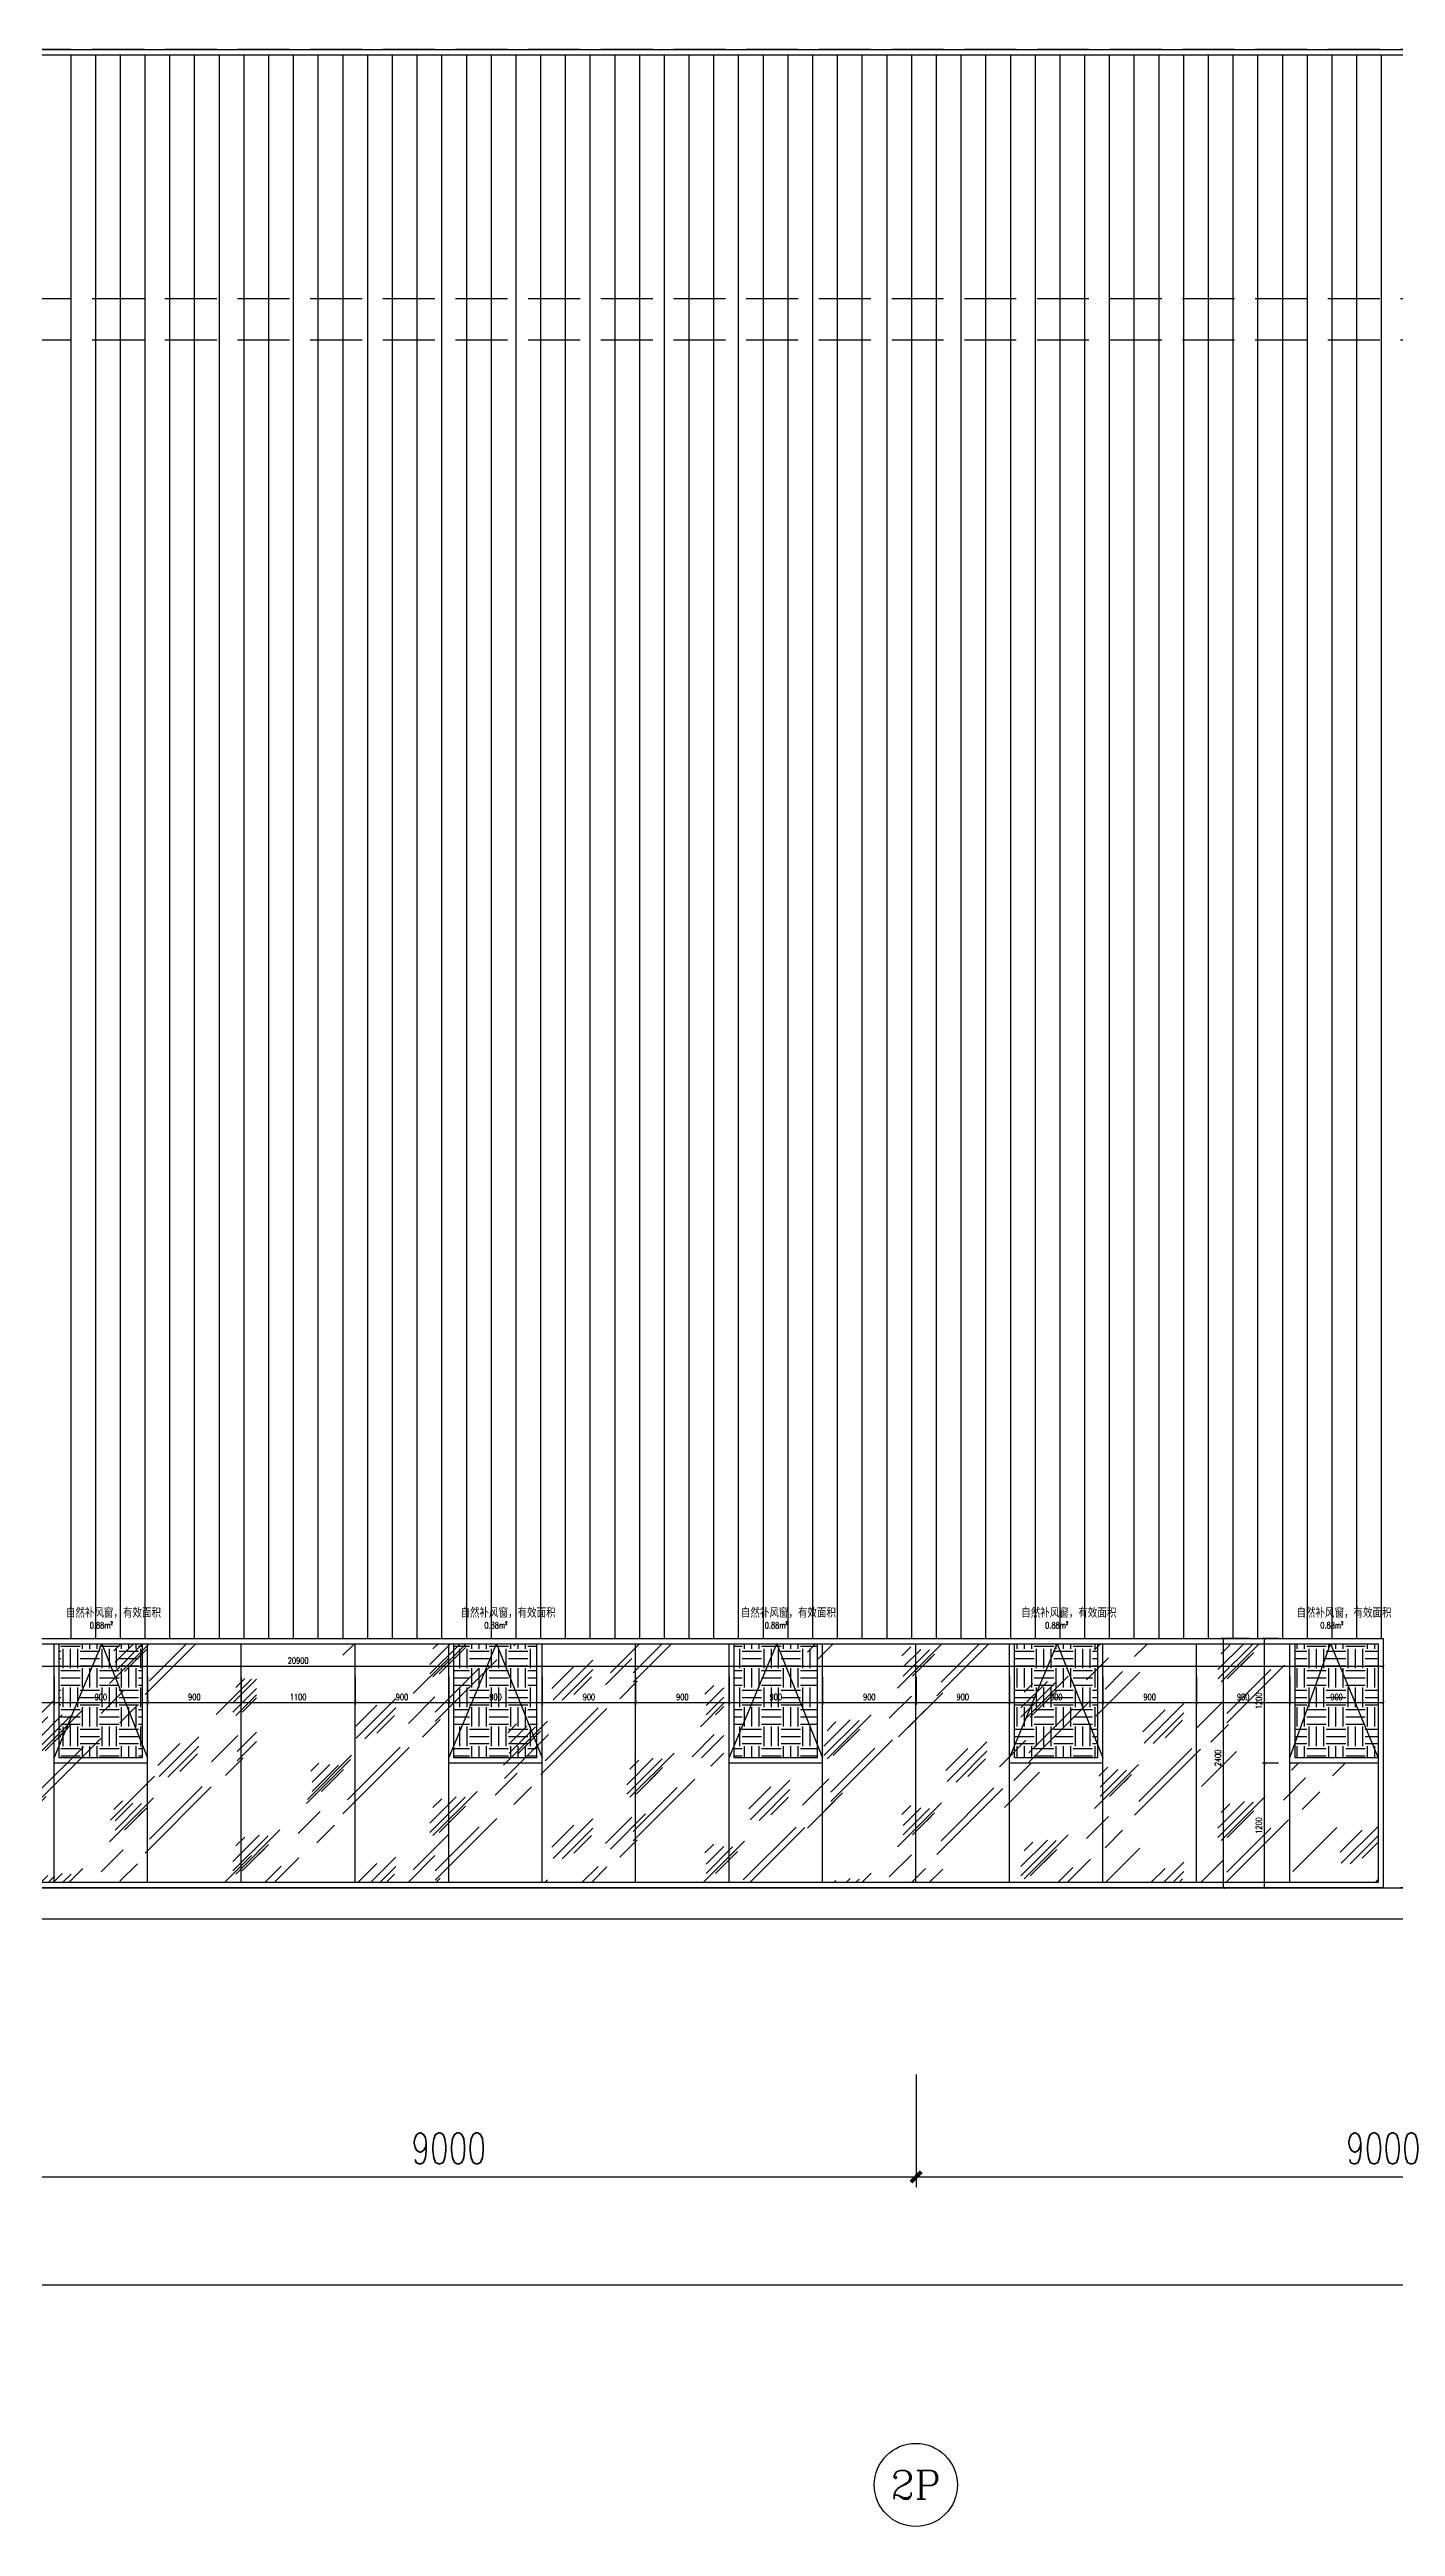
# Model space of a CAD drawing. Extents: x -2377130 to 293730, y -2 to 754590.
# Drawn here: x -793903 to -780942, y 511087 to 534937 of the extents above; entities that cross this region are included whole.
import ezdxf
from ezdxf.enums import TextEntityAlignment as Align

# ---------------------------------------------------------------- set-up
doc = ezdxf.new("R2010")
doc.units = 0
doc.header["$LTSCALE"] = 1000
doc.header["$MEASUREMENT"] = 0
doc.linetypes.add('__DASH', pattern=[0.35, 0.25, -0.1])
doc.linetypes.add('DOTE', pattern=[2.42, 2, -0.2, 0.02, -0.2])
doc.layers.get('Defpoints').update_dxf_attribs({"color": 210})
for name, color, linetype in [('A-AXIS-D', 1, 'Continuous'), ('A-AXIS-DOTE', 14, 'DOTE'), ('A-HATCH-2', 251, 'Continuous'), ('A-LIN-V', 9, 'Continuous'), ('A-WINDOW', 140, 'Continuous'), ('A-门窗表显示尺寸', 160, 'Continuous'), ('AS-WALL', 40, 'Continuous'), ('PUB_TEXT', 7, 'Continuous'), ('SPACE', 7, 'Continuous'), ('SPACE_HATCH', 8, 'Continuous'), ('参考线', 8, 'Continuous')]:
    doc.layers.add(name, color=color, linetype=linetype)
doc.layers.add('A-WALL-HATCH', color=8, linetype='Continuous', lineweight=13)
doc.styles.add('_TCH_AXIS', font='COMPLEX', dxfattribs={"bigfont": 'GBCBIG'})
doc.styles.add('_TCH_DIM_T3', font='SIMPLEX', dxfattribs={"width": 0.705882, "bigfont": 'GBCBIG'})
doc.styles.add('_TCH_SPACE', font='SIMPLEX', dxfattribs={"height": 5, "bigfont": 'GBCBIG'})
doc.styles.add('A-DIM_T3', font='SIMPLEX', dxfattribs={"width": 0.705882, "bigfont": 'GBCBIG'})
doc.dimstyles.new('_TCH_ARCH&&100', dxfattribs={"dimtxt": 297.5, "dimasz": 100, "dimexe": 100, "dimexo": 100, "dimgap": 126.25, "dimtad": 1, "dimdec": 0, "dimzin": 0, "dimdsep": 46, "dimtxsty": '_TCH_DIM_T3', "dimblk": 'ARCHTICK', "dimcen": 0.09, "dimclrt": 7, "dimazin": 2, "dimtfac": 1, "dimtdec": 0, "dimtix": 1, "dimtmove": 2, "dimatfit": 3, "dimfxl": 0, "dimtolj": 1, "dimtzin": 0, "dimarcsym": 0})
doc.dimstyles.new('A-DIM&&20', dxfattribs={"dimtxt": 59.5, "dimasz": 20, "dimexe": 20, "dimexo": 20, "dimgap": 25.25, "dimtad": 1, "dimdec": 0, "dimzin": 0, "dimdsep": 46, "dimtxsty": 'A-DIM_T3', "dimblk": 'ARCHTICK', "dimcen": 0.09, "dimclrt": 7, "dimazin": 2, "dimtfac": 1, "dimtdec": 0, "dimtix": 1, "dimtmove": 2, "dimatfit": 3, "dimfxl": 0, "dimtolj": 1, "dimtzin": 0, "dimarcsym": 0})
pattern_1 = [(0, (-963858.66, 0), (187.5, 187.5), [187.5, -187.5]), (0, (-963858.66, 70.31), (187.5, 187.5), [187.5, -187.5]), (0, (-963858.66, 140.62), (187.5, 187.5), [187.5, -187.5]), (90, (-963835.23, 164.06), (-187.5, 187.5), [187.5, -187.5]), (90, (-963764.91, 164.06), (-187.5, 187.5), [187.5, -187.5]), (90, (-963694.6, 164.06), (-187.5, 187.5), [187.5, -187.5])]

# ---------------------------------------------------------------- blocks, each defined once
blk = doc.blocks.new('_ArchTick')
at = {"color": 0, "linetype": 'ByBlock', "const_width": 0.4}
blk.add_lwpolyline([(-0.5, -0.5), (0.5, 0.5)], dxfattribs=at)
blk = doc.blocks.new('*D1117')
at = {"layer": 'A-AXIS-D', "color": 0, "lineweight": -2}
for p, q in [((-903359, 515440), (-903359, 513313)), ((-745359, 515440), (-745359, 513313)), ((-903359, 513413), (-745359, 513413))]:
    blk.add_line(p, q, dxfattribs=at)
at = {"layer": 'Defpoints', "color": 0}
for p in [(-903359, 515540), (-745359, 515540), (-745359, 513413)]:
    blk.add_point(p, dxfattribs=at)
at = {"layer": 'A-AXIS-D', "color": 0, "lineweight": -2, "xscale": 100, "yscale": 100, "zscale": 100, "rotation": 180}
blk.add_blockref('_ArchTick', (-903359, 513413), dxfattribs=at)
at = {"layer": 'A-AXIS-D', "color": 0, "lineweight": -2, "xscale": 100, "yscale": 100, "zscale": 100}
blk.add_blockref('_ArchTick', (-745359, 513413), dxfattribs=at)
at = {"layer": 'A-AXIS-D', "color": 7, "insert": (-824359, 513688), "char_height": 297.5, "attachment_point": 5, "style": '_TCH_DIM_T3'}
blk.add_mtext('\\A1;158000', dxfattribs=at)
blk = doc.blocks.new('*D1107')
at = {"layer": 'A-AXIS-D', "color": 0, "lineweight": -2}
for p, q in [((-785559, 515440), (-785559, 514353)), ((-776559, 515440), (-776559, 514353)), ((-785559, 514453), (-776559, 514453))]:
    blk.add_line(p, q, dxfattribs=at)
at = {"layer": 'Defpoints', "color": 0}
for p in [(-785559, 515540), (-776559, 515540), (-776559, 514453)]:
    blk.add_point(p, dxfattribs=at)
at = {"layer": 'A-AXIS-D', "color": 0, "lineweight": -2, "xscale": 100, "yscale": 100, "zscale": 100, "rotation": 180}
blk.add_blockref('_ArchTick', (-785559, 514453), dxfattribs=at)
at = {"layer": 'A-AXIS-D', "color": 0, "lineweight": -2, "xscale": 100, "yscale": 100, "zscale": 100}
blk.add_blockref('_ArchTick', (-776559, 514453), dxfattribs=at)
at = {"layer": 'A-AXIS-D', "color": 7, "insert": (-781059, 514728), "char_height": 297.5, "attachment_point": 5, "style": '_TCH_DIM_T3'}
blk.add_mtext('\\A1;9000', dxfattribs=at)
blk = doc.blocks.new('*D1106')
at = {"layer": 'A-AXIS-D', "color": 0, "lineweight": -2}
for p, q in [((-794559, 515440), (-794559, 514353)), ((-785559, 515440), (-785559, 514353)), ((-794559, 514453), (-785559, 514453))]:
    blk.add_line(p, q, dxfattribs=at)
at = {"layer": 'Defpoints', "color": 0}
for p in [(-794559, 515540), (-785559, 515540), (-785559, 514453)]:
    blk.add_point(p, dxfattribs=at)
at = {"layer": 'A-AXIS-D', "color": 0, "lineweight": -2, "xscale": 100, "yscale": 100, "zscale": 100, "rotation": 180}
blk.add_blockref('_ArchTick', (-794559, 514453), dxfattribs=at)
at = {"layer": 'A-AXIS-D', "color": 0, "lineweight": -2, "xscale": 100, "yscale": 100, "zscale": 100}
blk.add_blockref('_ArchTick', (-785559, 514453), dxfattribs=at)
at = {"layer": 'A-AXIS-D', "color": 7, "insert": (-790059, 514728), "char_height": 297.5, "attachment_point": 5, "style": '_TCH_DIM_T3'}
blk.add_mtext('\\A1;9000', dxfattribs=at)
blk = doc.blocks.new('*D972')
at = {"layer": 'A-门窗表显示尺寸', "color": 0, "lineweight": -2}
for p, q in [((-801959, 519617), (-801959, 519350)), ((-781059, 519617), (-781059, 519350)), ((-801959, 519370), (-781059, 519370))]:
    blk.add_line(p, q, dxfattribs=at)
at = {"layer": 'Defpoints', "color": 0}
for p in [(-801959, 519637), (-781059, 519637), (-781059, 519370)]:
    blk.add_point(p, dxfattribs=at)
at = {"layer": 'A-门窗表显示尺寸', "color": 0, "lineweight": -2, "xscale": 20, "yscale": 20, "zscale": 20, "rotation": 180}
blk.add_blockref('_ArchTick', (-801959, 519370), dxfattribs=at)
at = {"layer": 'A-门窗表显示尺寸', "color": 0, "lineweight": -2, "xscale": 20, "yscale": 20, "zscale": 20}
blk.add_blockref('_ArchTick', (-781059, 519370), dxfattribs=at)
at = {"layer": 'A-门窗表显示尺寸', "color": 7, "insert": (-791509, 519425), "char_height": 59.5, "attachment_point": 5, "style": 'A-DIM_T3'}
blk.add_mtext('\\A1;20900', dxfattribs=at)
blk = doc.blocks.new('*D963')
at = {"layer": 'A-门窗表显示尺寸', "color": 0, "lineweight": -2}
for p, q in [((-782069, 518437), (-782223, 518437)), ((-782203, 517237), (-782203, 518437)), ((-782069, 517237), (-782223, 517237))]:
    blk.add_line(p, q, dxfattribs=at)
at = {"layer": 'Defpoints', "color": 0}
for p in [(-782203, 518437), (-782049, 518437), (-782049, 517237)]:
    blk.add_point(p, dxfattribs=at)
at = {"layer": 'A-门窗表显示尺寸', "color": 0, "lineweight": -2, "xscale": 20, "yscale": 20, "zscale": 20}
for p, rotation in [((-782203, 518437), 90), ((-782203, 517237), 270)]:
    blk.add_blockref('_ArchTick', p, dxfattribs=dict(at, rotation=rotation))
at = {"layer": 'A-门窗表显示尺寸', "color": 7, "insert": (-782258, 517837), "char_height": 59.5, "attachment_point": 5, "rotation": 90, "style": 'A-DIM_T3'}
blk.add_mtext('\\A1;1200', dxfattribs=at)
blk = doc.blocks.new('*D964')
at = {"layer": 'A-门窗表显示尺寸', "color": 0, "lineweight": -2}
for p, q in [((-782069, 519637), (-782223, 519637)), ((-782203, 518437), (-782203, 519637)), ((-782069, 518437), (-782223, 518437))]:
    blk.add_line(p, q, dxfattribs=at)
at = {"layer": 'Defpoints', "color": 0}
for p in [(-782203, 519637), (-782049, 519637), (-782049, 518437)]:
    blk.add_point(p, dxfattribs=at)
at = {"layer": 'A-门窗表显示尺寸', "color": 0, "lineweight": -2, "xscale": 20, "yscale": 20, "zscale": 20}
for p, rotation in [((-782203, 519637), 90), ((-782203, 518437), 270)]:
    blk.add_blockref('_ArchTick', p, dxfattribs=dict(at, rotation=rotation))
at = {"layer": 'A-门窗表显示尺寸', "color": 7, "insert": (-782258, 519037), "char_height": 59.5, "attachment_point": 5, "rotation": 90, "style": 'A-DIM_T3'}
blk.add_mtext('\\A1;1200', dxfattribs=at)
blk = doc.blocks.new('*D965')
at = {"layer": 'A-门窗表显示尺寸', "color": 0, "lineweight": -2}
for p, q in [((-781959, 519267), (-781959, 519000)), ((-781059, 519267), (-781059, 519000)), ((-781959, 519020), (-781059, 519020))]:
    blk.add_line(p, q, dxfattribs=at)
at = {"layer": 'Defpoints', "color": 0}
for p in [(-781959, 519287), (-781059, 519287), (-781059, 519020)]:
    blk.add_point(p, dxfattribs=at)
at = {"layer": 'A-门窗表显示尺寸', "color": 0, "lineweight": -2, "xscale": 20, "yscale": 20, "zscale": 20, "rotation": 180}
blk.add_blockref('_ArchTick', (-781959, 519020), dxfattribs=at)
at = {"layer": 'A-门窗表显示尺寸', "color": 0, "lineweight": -2, "xscale": 20, "yscale": 20, "zscale": 20}
blk.add_blockref('_ArchTick', (-781059, 519020), dxfattribs=at)
at = {"layer": 'A-门窗表显示尺寸', "color": 7, "insert": (-781509, 519075), "char_height": 59.5, "attachment_point": 5, "style": 'A-DIM_T3'}
blk.add_mtext('\\A1;900', dxfattribs=at)
blk = doc.blocks.new('*D966')
at = {"layer": 'A-门窗表显示尺寸', "color": 0, "lineweight": -2}
for p, q in [((-782859, 519267), (-782859, 519000)), ((-781959, 519267), (-781959, 519000)), ((-782859, 519020), (-781959, 519020))]:
    blk.add_line(p, q, dxfattribs=at)
at = {"layer": 'Defpoints', "color": 0}
for p in [(-782859, 519287), (-781959, 519287), (-781959, 519020)]:
    blk.add_point(p, dxfattribs=at)
at = {"layer": 'A-门窗表显示尺寸', "color": 0, "lineweight": -2, "xscale": 20, "yscale": 20, "zscale": 20, "rotation": 180}
blk.add_blockref('_ArchTick', (-782859, 519020), dxfattribs=at)
at = {"layer": 'A-门窗表显示尺寸', "color": 0, "lineweight": -2, "xscale": 20, "yscale": 20, "zscale": 20}
blk.add_blockref('_ArchTick', (-781959, 519020), dxfattribs=at)
at = {"layer": 'A-门窗表显示尺寸', "color": 7, "insert": (-782409, 519075), "char_height": 59.5, "attachment_point": 5, "style": 'A-DIM_T3'}
blk.add_mtext('\\A1;900', dxfattribs=at)
blk = doc.blocks.new('*D967')
at = {"layer": 'A-门窗表显示尺寸', "color": 0, "lineweight": -2}
for p, q in [((-783759, 519267), (-783759, 519000)), ((-782859, 519267), (-782859, 519000)), ((-783759, 519020), (-782859, 519020))]:
    blk.add_line(p, q, dxfattribs=at)
at = {"layer": 'Defpoints', "color": 0}
for p in [(-783759, 519287), (-782859, 519287), (-782859, 519020)]:
    blk.add_point(p, dxfattribs=at)
at = {"layer": 'A-门窗表显示尺寸', "color": 0, "lineweight": -2, "xscale": 20, "yscale": 20, "zscale": 20, "rotation": 180}
blk.add_blockref('_ArchTick', (-783759, 519020), dxfattribs=at)
at = {"layer": 'A-门窗表显示尺寸', "color": 0, "lineweight": -2, "xscale": 20, "yscale": 20, "zscale": 20}
blk.add_blockref('_ArchTick', (-782859, 519020), dxfattribs=at)
at = {"layer": 'A-门窗表显示尺寸', "color": 7, "insert": (-783309, 519075), "char_height": 59.5, "attachment_point": 5, "style": 'A-DIM_T3'}
blk.add_mtext('\\A1;900', dxfattribs=at)
blk = doc.blocks.new('*D968')
at = {"layer": 'A-门窗表显示尺寸', "color": 0, "lineweight": -2}
for p, q in [((-784659, 519267), (-784659, 519000)), ((-783759, 519267), (-783759, 519000)), ((-784659, 519020), (-783759, 519020))]:
    blk.add_line(p, q, dxfattribs=at)
at = {"layer": 'Defpoints', "color": 0}
for p in [(-784659, 519287), (-783759, 519287), (-783759, 519020)]:
    blk.add_point(p, dxfattribs=at)
at = {"layer": 'A-门窗表显示尺寸', "color": 0, "lineweight": -2, "xscale": 20, "yscale": 20, "zscale": 20, "rotation": 180}
blk.add_blockref('_ArchTick', (-784659, 519020), dxfattribs=at)
at = {"layer": 'A-门窗表显示尺寸', "color": 0, "lineweight": -2, "xscale": 20, "yscale": 20, "zscale": 20}
blk.add_blockref('_ArchTick', (-783759, 519020), dxfattribs=at)
at = {"layer": 'A-门窗表显示尺寸', "color": 7, "insert": (-784209, 519075), "char_height": 59.5, "attachment_point": 5, "style": 'A-DIM_T3'}
blk.add_mtext('\\A1;900', dxfattribs=at)
blk = doc.blocks.new('*D969')
at = {"layer": 'A-门窗表显示尺寸', "color": 0, "lineweight": -2}
for p, q in [((-785559, 519267), (-785559, 519000)), ((-784659, 519267), (-784659, 519000)), ((-785559, 519020), (-784659, 519020))]:
    blk.add_line(p, q, dxfattribs=at)
at = {"layer": 'Defpoints', "color": 0}
for p in [(-785559, 519287), (-784659, 519287), (-784659, 519020)]:
    blk.add_point(p, dxfattribs=at)
at = {"layer": 'A-门窗表显示尺寸', "color": 0, "lineweight": -2, "xscale": 20, "yscale": 20, "zscale": 20, "rotation": 180}
blk.add_blockref('_ArchTick', (-785559, 519020), dxfattribs=at)
at = {"layer": 'A-门窗表显示尺寸', "color": 0, "lineweight": -2, "xscale": 20, "yscale": 20, "zscale": 20}
blk.add_blockref('_ArchTick', (-784659, 519020), dxfattribs=at)
at = {"layer": 'A-门窗表显示尺寸', "color": 7, "insert": (-785109, 519075), "char_height": 59.5, "attachment_point": 5, "style": 'A-DIM_T3'}
blk.add_mtext('\\A1;900', dxfattribs=at)
blk = doc.blocks.new('*D970')
at = {"layer": 'A-门窗表显示尺寸', "color": 0, "lineweight": -2}
for p, q in [((-786459, 519267), (-786459, 519000)), ((-785559, 519267), (-785559, 519000)), ((-786459, 519020), (-785559, 519020))]:
    blk.add_line(p, q, dxfattribs=at)
at = {"layer": 'Defpoints', "color": 0}
for p in [(-786459, 519287), (-785559, 519287), (-785559, 519020)]:
    blk.add_point(p, dxfattribs=at)
at = {"layer": 'A-门窗表显示尺寸', "color": 0, "lineweight": -2, "xscale": 20, "yscale": 20, "zscale": 20, "rotation": 180}
blk.add_blockref('_ArchTick', (-786459, 519020), dxfattribs=at)
at = {"layer": 'A-门窗表显示尺寸', "color": 0, "lineweight": -2, "xscale": 20, "yscale": 20, "zscale": 20}
blk.add_blockref('_ArchTick', (-785559, 519020), dxfattribs=at)
at = {"layer": 'A-门窗表显示尺寸', "color": 7, "insert": (-786009, 519075), "char_height": 59.5, "attachment_point": 5, "style": 'A-DIM_T3'}
blk.add_mtext('\\A1;900', dxfattribs=at)
blk = doc.blocks.new('*D971')
at = {"layer": 'A-门窗表显示尺寸', "color": 0, "lineweight": -2}
for p, q in [((-787359, 519267), (-787359, 519000)), ((-786459, 519267), (-786459, 519000)), ((-787359, 519020), (-786459, 519020))]:
    blk.add_line(p, q, dxfattribs=at)
at = {"layer": 'Defpoints', "color": 0}
for p in [(-787359, 519287), (-786459, 519287), (-786459, 519020)]:
    blk.add_point(p, dxfattribs=at)
at = {"layer": 'A-门窗表显示尺寸', "color": 0, "lineweight": -2, "xscale": 20, "yscale": 20, "zscale": 20, "rotation": 180}
blk.add_blockref('_ArchTick', (-787359, 519020), dxfattribs=at)
at = {"layer": 'A-门窗表显示尺寸', "color": 0, "lineweight": -2, "xscale": 20, "yscale": 20, "zscale": 20}
blk.add_blockref('_ArchTick', (-786459, 519020), dxfattribs=at)
at = {"layer": 'A-门窗表显示尺寸', "color": 7, "insert": (-786909, 519075), "char_height": 59.5, "attachment_point": 5, "style": 'A-DIM_T3'}
blk.add_mtext('\\A1;900', dxfattribs=at)
blk = doc.blocks.new('*D954')
at = {"layer": 'A-门窗表显示尺寸', "color": 0, "lineweight": -2}
for p, q in [((-788259, 519267), (-788259, 519000)), ((-787359, 519267), (-787359, 519000)), ((-788259, 519020), (-787359, 519020))]:
    blk.add_line(p, q, dxfattribs=at)
at = {"layer": 'Defpoints', "color": 0}
for p in [(-788259, 519287), (-787359, 519287), (-787359, 519020)]:
    blk.add_point(p, dxfattribs=at)
at = {"layer": 'A-门窗表显示尺寸', "color": 0, "lineweight": -2, "xscale": 20, "yscale": 20, "zscale": 20, "rotation": 180}
blk.add_blockref('_ArchTick', (-788259, 519020), dxfattribs=at)
at = {"layer": 'A-门窗表显示尺寸', "color": 0, "lineweight": -2, "xscale": 20, "yscale": 20, "zscale": 20}
blk.add_blockref('_ArchTick', (-787359, 519020), dxfattribs=at)
at = {"layer": 'A-门窗表显示尺寸', "color": 7, "insert": (-787809, 519075), "char_height": 59.5, "attachment_point": 5, "style": 'A-DIM_T3'}
blk.add_mtext('\\A1;900', dxfattribs=at)
blk = doc.blocks.new('*D955')
at = {"layer": 'A-门窗表显示尺寸', "color": 0, "lineweight": -2}
for p, q in [((-789159, 519267), (-789159, 519000)), ((-788259, 519267), (-788259, 519000)), ((-789159, 519020), (-788259, 519020))]:
    blk.add_line(p, q, dxfattribs=at)
at = {"layer": 'Defpoints', "color": 0}
for p in [(-789159, 519287), (-788259, 519287), (-788259, 519020)]:
    blk.add_point(p, dxfattribs=at)
at = {"layer": 'A-门窗表显示尺寸', "color": 0, "lineweight": -2, "xscale": 20, "yscale": 20, "zscale": 20, "rotation": 180}
blk.add_blockref('_ArchTick', (-789159, 519020), dxfattribs=at)
at = {"layer": 'A-门窗表显示尺寸', "color": 0, "lineweight": -2, "xscale": 20, "yscale": 20, "zscale": 20}
blk.add_blockref('_ArchTick', (-788259, 519020), dxfattribs=at)
at = {"layer": 'A-门窗表显示尺寸', "color": 7, "insert": (-788709, 519075), "char_height": 59.5, "attachment_point": 5, "style": 'A-DIM_T3'}
blk.add_mtext('\\A1;900', dxfattribs=at)
blk = doc.blocks.new('*D956')
at = {"layer": 'A-门窗表显示尺寸', "color": 0, "lineweight": -2}
for p, q in [((-790059, 519267), (-790059, 519000)), ((-789159, 519267), (-789159, 519000)), ((-790059, 519020), (-789159, 519020))]:
    blk.add_line(p, q, dxfattribs=at)
at = {"layer": 'Defpoints', "color": 0}
for p in [(-790059, 519287), (-789159, 519287), (-789159, 519020)]:
    blk.add_point(p, dxfattribs=at)
at = {"layer": 'A-门窗表显示尺寸', "color": 0, "lineweight": -2, "xscale": 20, "yscale": 20, "zscale": 20, "rotation": 180}
blk.add_blockref('_ArchTick', (-790059, 519020), dxfattribs=at)
at = {"layer": 'A-门窗表显示尺寸', "color": 0, "lineweight": -2, "xscale": 20, "yscale": 20, "zscale": 20}
blk.add_blockref('_ArchTick', (-789159, 519020), dxfattribs=at)
at = {"layer": 'A-门窗表显示尺寸', "color": 7, "insert": (-789609, 519075), "char_height": 59.5, "attachment_point": 5, "style": 'A-DIM_T3'}
blk.add_mtext('\\A1;900', dxfattribs=at)
blk = doc.blocks.new('*D957')
at = {"layer": 'A-门窗表显示尺寸', "color": 0, "lineweight": -2}
for p, q in [((-790959, 519267), (-790959, 519000)), ((-790059, 519267), (-790059, 519000)), ((-790959, 519020), (-790059, 519020))]:
    blk.add_line(p, q, dxfattribs=at)
at = {"layer": 'Defpoints', "color": 0}
for p in [(-790959, 519287), (-790059, 519287), (-790059, 519020)]:
    blk.add_point(p, dxfattribs=at)
at = {"layer": 'A-门窗表显示尺寸', "color": 0, "lineweight": -2, "xscale": 20, "yscale": 20, "zscale": 20, "rotation": 180}
blk.add_blockref('_ArchTick', (-790959, 519020), dxfattribs=at)
at = {"layer": 'A-门窗表显示尺寸', "color": 0, "lineweight": -2, "xscale": 20, "yscale": 20, "zscale": 20}
blk.add_blockref('_ArchTick', (-790059, 519020), dxfattribs=at)
at = {"layer": 'A-门窗表显示尺寸', "color": 7, "insert": (-790509, 519075), "char_height": 59.5, "attachment_point": 5, "style": 'A-DIM_T3'}
blk.add_mtext('\\A1;900', dxfattribs=at)
blk = doc.blocks.new('*D958')
at = {"layer": 'A-门窗表显示尺寸', "color": 0, "lineweight": -2}
for p, q in [((-792059, 519267), (-792059, 519000)), ((-790959, 519267), (-790959, 519000)), ((-792059, 519020), (-790959, 519020))]:
    blk.add_line(p, q, dxfattribs=at)
at = {"layer": 'Defpoints', "color": 0}
for p in [(-792059, 519287), (-790959, 519287), (-790959, 519020)]:
    blk.add_point(p, dxfattribs=at)
at = {"layer": 'A-门窗表显示尺寸', "color": 0, "lineweight": -2, "xscale": 20, "yscale": 20, "zscale": 20, "rotation": 180}
blk.add_blockref('_ArchTick', (-792059, 519020), dxfattribs=at)
at = {"layer": 'A-门窗表显示尺寸', "color": 0, "lineweight": -2, "xscale": 20, "yscale": 20, "zscale": 20}
blk.add_blockref('_ArchTick', (-790959, 519020), dxfattribs=at)
at = {"layer": 'A-门窗表显示尺寸', "color": 7, "insert": (-791509, 519075), "char_height": 59.5, "attachment_point": 5, "style": 'A-DIM_T3'}
blk.add_mtext('\\A1;1100', dxfattribs=at)
blk = doc.blocks.new('*D959')
at = {"layer": 'A-门窗表显示尺寸', "color": 0, "lineweight": -2}
for p, q in [((-792959, 519267), (-792959, 519000)), ((-792059, 519267), (-792059, 519000)), ((-792959, 519020), (-792059, 519020))]:
    blk.add_line(p, q, dxfattribs=at)
at = {"layer": 'Defpoints', "color": 0}
for p in [(-792959, 519287), (-792059, 519287), (-792059, 519020)]:
    blk.add_point(p, dxfattribs=at)
at = {"layer": 'A-门窗表显示尺寸', "color": 0, "lineweight": -2, "xscale": 20, "yscale": 20, "zscale": 20, "rotation": 180}
blk.add_blockref('_ArchTick', (-792959, 519020), dxfattribs=at)
at = {"layer": 'A-门窗表显示尺寸', "color": 0, "lineweight": -2, "xscale": 20, "yscale": 20, "zscale": 20}
blk.add_blockref('_ArchTick', (-792059, 519020), dxfattribs=at)
at = {"layer": 'A-门窗表显示尺寸', "color": 7, "insert": (-792509, 519075), "char_height": 59.5, "attachment_point": 5, "style": 'A-DIM_T3'}
blk.add_mtext('\\A1;900', dxfattribs=at)
blk = doc.blocks.new('*D960')
at = {"layer": 'A-门窗表显示尺寸', "color": 0, "lineweight": -2}
for p, q in [((-793859, 519267), (-793859, 519000)), ((-792959, 519267), (-792959, 519000)), ((-793859, 519020), (-792959, 519020))]:
    blk.add_line(p, q, dxfattribs=at)
at = {"layer": 'Defpoints', "color": 0}
for p in [(-793859, 519287), (-792959, 519287), (-792959, 519020)]:
    blk.add_point(p, dxfattribs=at)
at = {"layer": 'A-门窗表显示尺寸', "color": 0, "lineweight": -2, "xscale": 20, "yscale": 20, "zscale": 20, "rotation": 180}
blk.add_blockref('_ArchTick', (-793859, 519020), dxfattribs=at)
at = {"layer": 'A-门窗表显示尺寸', "color": 0, "lineweight": -2, "xscale": 20, "yscale": 20, "zscale": 20}
blk.add_blockref('_ArchTick', (-792959, 519020), dxfattribs=at)
at = {"layer": 'A-门窗表显示尺寸', "color": 7, "insert": (-793409, 519075), "char_height": 59.5, "attachment_point": 5, "style": 'A-DIM_T3'}
blk.add_mtext('\\A1;900', dxfattribs=at)
blk = doc.blocks.new('*D961')
at = {"layer": 'A-门窗表显示尺寸', "color": 0, "lineweight": -2}
for p, q in [((-794759, 519267), (-794759, 519000)), ((-793859, 519267), (-793859, 519000)), ((-794759, 519020), (-793859, 519020))]:
    blk.add_line(p, q, dxfattribs=at)
at = {"layer": 'Defpoints', "color": 0}
for p in [(-794759, 519287), (-793859, 519287), (-793859, 519020)]:
    blk.add_point(p, dxfattribs=at)
at = {"layer": 'A-门窗表显示尺寸', "color": 0, "lineweight": -2, "xscale": 20, "yscale": 20, "zscale": 20, "rotation": 180}
blk.add_blockref('_ArchTick', (-794759, 519020), dxfattribs=at)
at = {"layer": 'A-门窗表显示尺寸', "color": 0, "lineweight": -2, "xscale": 20, "yscale": 20, "zscale": 20}
blk.add_blockref('_ArchTick', (-793859, 519020), dxfattribs=at)
at = {"layer": 'A-门窗表显示尺寸', "color": 7, "insert": (-794309, 519075), "char_height": 59.5, "attachment_point": 5, "style": 'A-DIM_T3'}
blk.add_mtext('\\A1;900', dxfattribs=at)
blk = doc.blocks.new('*D953')
at = {"layer": 'A-门窗表显示尺寸', "color": 0, "lineweight": -2}
for p, q in [((-782349, 519637), (-782617, 519637)), ((-782597, 517237), (-782597, 519637)), ((-782349, 517237), (-782617, 517237))]:
    blk.add_line(p, q, dxfattribs=at)
at = {"layer": 'Defpoints', "color": 0}
for p in [(-782597, 519637), (-782329, 519637), (-782329, 517237)]:
    blk.add_point(p, dxfattribs=at)
at = {"layer": 'A-门窗表显示尺寸', "color": 0, "lineweight": -2, "xscale": 20, "yscale": 20, "zscale": 20}
for p, rotation in [((-782597, 519637), 90), ((-782597, 517237), 270)]:
    blk.add_blockref('_ArchTick', p, dxfattribs=dict(at, rotation=rotation))
at = {"layer": 'A-门窗表显示尺寸', "color": 7, "insert": (-782652, 518487), "char_height": 59.5, "attachment_point": 5, "rotation": 90, "style": 'A-DIM_T3'}
blk.add_mtext('\\A1;2400', dxfattribs=at)

msp = doc.modelspace()

# ---------------------------------------------------------------- linework, layer by layer
at = {"layer": 'A-AXIS-D', "color": 8}
msp.add_circle((-785560.9, 511487.5), 400, dxfattribs=at)
at = {"layer": 'A-AXIS-DOTE', "color": 8, "linetype": '__DASH', "ltscale": 2}
for p, q in [((-738393.5, 534937.5), (-910418.5, 534937.5)), ((-738393.5, 532537.5), (-910418.5, 532537.5)), ((-738393.5, 532137.5), (-910418.5, 532137.5))]:
    msp.add_line(p, q, dxfattribs=at)
at = {"layer": 'A-LIN-V', "color": 8}
for p, q in [((-903359.3, 534937.5), (-745359.3, 534937.5)), ((-903359.3, 534887.5), (-745359.3, 534887.5))]:
    msp.add_line(p, q, dxfattribs=at)
at = {"layer": 'AS-WALL', "color": 8}
msp.add_line((-910418.5, 516937.5), (-738393.5, 516937.5), dxfattribs=at)

# ---------------------------------------------------------------- texts
at = {"layer": 'PUB_TEXT', "color": 8, "style": '_TCH_AXIS'}
msp.add_text('2P', height=276.42, dxfattribs=at).set_placement((-785804.4, 511349.2), (-785317.4, 511349.2), align=Align.FIT)
at = {"layer": 'SPACE', "color": 8, "style": '_TCH_SPACE'}
for p in [(-793746.2, 519837.5), (-793746.2, 519837.5), (-789946.2, 519837.5), (-789946.2, 519837.5), (-787246.2, 519837.5), (-787246.2, 519837.5), (-784546.2, 519837.5), (-784546.2, 519837.5), (-781896.2, 519837.5)]:
    msp.add_text('自然补风窗，有效面积', height=96.45, dxfattribs=at).set_placement(p)
at = {"layer": 'SPACE', "color": 8, "style": '_TCH_SPACE', "width": 0.705882}
for p in [(-793315.9, 519770.1), (-793315.9, 519770.1), (-789515.9, 519770.1), (-789515.9, 519770.1), (-786815.9, 519770.1), (-786815.9, 519770.1), (-784115.9, 519770.1), (-784115.9, 519770.1), (-781465.9, 519770.1)]:
    msp.add_text('2', height=29.8, dxfattribs=at).set_placement(p)

# ---------------------------------------------------------------- dimensions: what is measured, and where the dimension line sits
at = {"layer": 'A-AXIS-D', "color": 8}
for base, p1, p2, picture, middle in [((-745359.3, 513413.4), (-903359.3, 515540), (-745359.3, 515540), '*D1117', (-824359.3, 513688.4)), ((-785559.3, 514453.4), (-794559.3, 515540), (-785559.3, 515540), '*D1106', (-790059.3, 514728.4)), ((-776559.3, 514453.4), (-785559.3, 515540), (-776559.3, 515540), '*D1107', (-781059.3, 514728.4))]:
    dim = msp.add_linear_dim(base=base, p1=p1, p2=p2, angle=0, dimstyle='_TCH_ARCH&&100', override={"dimgap": 0}, dxfattribs=at)
    dim.commit()
    dim.dimension.update_dxf_attribs({"geometry": picture, "text_midpoint": middle, "dimtype": 161})

# ---------------------------------------------------------------- wipeouts: each hides what was drawn before it
at = {"color": 8}
msp.add_wipeout([(-801959.3, 517237.5), (-781059.3, 517237.5), (-781059.3, 519637.5), (-801959.3, 519637.5)], dxfattribs=at).dxf.layer = '参考线'

# ---------------------------------------------------------------- next in the draw order: hatches: boundary and pattern name
at = {"layer": 'A-WALL-HATCH'}
h = msp.add_hatch(dxfattribs=at)
h.set_pattern_fill('玻璃2', color=8, scale=100, angle=180)
h.set_pattern_definition([(45, (604352.4, 60), (0, 1527.35065), [600, -360, 600, -360, 240, -523.2816]), (45, (604322.4, 90), (0, 1527.35065), [480, -600, 360, -360, 420, -463.2816]), (45, (604322.4, 180), (0, 1527.35065), [360, -720, 240, -360, 540, -463.2816]), (45, (604412.4, 90), (0, 1527.35065), [360, -720, 300, -1303.2815]), (45, (604502.4, 180), (0, 1527.35065), [180, -900, 120, -1483.2815]), (45, (604352.4, 330), (0, 1527.35065), [120, -900, 120, -480, 300, -763.2816]), (45, (604892.4, 240), (0, 1527.35065), [600, -900, 720, -475.2816]), (45, (604892.4, 150), (0, 1527.35065), [840, -600, 900, -355.2816]), (45, (605042.4, 270), (0, -1697.0563), [600, -840, 480, -763.2816]), (45, (604952.4, 450), (0, 1527.35065), [300, -1200, 360, -823.2816]), (45, (605132.4, 360), (0, 1527.35065), [240, -1200, 240, -1003.2815])])
h.paths.add_polyline_path([(-781109.3, 517287.5), (-801909.3, 517287.5), (-801909.3, 518437.5), (-801009.3, 518437.5), (-801009.3, 519587.5), (-796409.3, 519587.5), (-796409.3, 518437.5), (-795609.3, 518437.5), (-795609.3, 519587.5), (-791909.3, 519587.5), (-791909.3, 518437.5), (-791109.3, 518437.5), (-791109.3, 519587.5), (-787409.3, 519587.5), (-787409.3, 518437.5), (-786609.3, 518437.5), (-786609.3, 519587.5), (-782009.3, 519587.5), (-782009.3, 518437.5), (-781109.3, 518437.5)])
at = {"layer": 'SPACE_HATCH'}
h = msp.add_hatch(dxfattribs=at)
h.set_pattern_fill('土壤', color=8, scale=50, style=0)
h.set_pattern_definition(pattern_1)
h.paths.add_polyline_path([(-793009.3, 518487.5), (-793809.3, 518487.5), (-793809.3, 519587.5), (-793009.3, 519587.5)])
h = msp.add_hatch(dxfattribs=at)
h.set_pattern_fill('土壤', color=8, scale=50, style=0)
h.set_pattern_definition(pattern_1)
h.paths.add_polyline_path([(-793009.3, 518487.5), (-793809.3, 518487.5), (-793809.3, 519587.5), (-793009.3, 519587.5)])
h = msp.add_hatch(dxfattribs=at)
h.set_pattern_fill('土壤', color=8, scale=50, style=0)
h.set_pattern_definition(pattern_1)
h.paths.add_polyline_path([(-789209.3, 518487.5), (-790009.3, 518487.5), (-790009.3, 519587.5), (-789209.3, 519587.5)])
h = msp.add_hatch(dxfattribs=at)
h.set_pattern_fill('土壤', color=8, scale=50, style=0)
h.set_pattern_definition(pattern_1)
h.paths.add_polyline_path([(-789209.3, 518487.5), (-790009.3, 518487.5), (-790009.3, 519587.5), (-789209.3, 519587.5)])
h = msp.add_hatch(dxfattribs=at)
h.set_pattern_fill('土壤', color=8, scale=50, style=0)
h.set_pattern_definition(pattern_1)
h.paths.add_polyline_path([(-786509.3, 518487.5), (-787309.3, 518487.5), (-787309.3, 519587.5), (-786509.3, 519587.5)])
h = msp.add_hatch(dxfattribs=at)
h.set_pattern_fill('土壤', color=8, scale=50, style=0)
h.set_pattern_definition(pattern_1)
h.paths.add_polyline_path([(-786509.3, 518487.5), (-787309.3, 518487.5), (-787309.3, 519587.5), (-786509.3, 519587.5)])
h = msp.add_hatch(dxfattribs=at)
h.set_pattern_fill('土壤', color=8, scale=50, style=0)
h.set_pattern_definition(pattern_1)
h.paths.add_polyline_path([(-783809.3, 518487.5), (-784609.3, 518487.5), (-784609.3, 519587.5), (-783809.3, 519587.5)])
h = msp.add_hatch(dxfattribs=at)
h.set_pattern_fill('土壤', color=8, scale=50, style=0)
h.set_pattern_definition(pattern_1)
h.paths.add_polyline_path([(-783809.3, 518487.5), (-784609.3, 518487.5), (-784609.3, 519587.5), (-783809.3, 519587.5)])
h = msp.add_hatch(dxfattribs=at)
h.set_pattern_fill('土壤', color=8, scale=50, style=0)
h.set_pattern_definition(pattern_1)
h.paths.add_polyline_path([(-781109.3, 518487.5), (-781909.3, 518487.5), (-781909.3, 519587.5), (-781109.3, 519587.5)])

# ---------------------------------------------------------------- next in the draw order: linework, layer by layer
at = {"layer": 'A-AXIS-DOTE', "color": 8, "linetype": '__DASH', "ltscale": 2}
msp.add_line((-738393.5, 517237.5), (-910418.5, 517237.5), dxfattribs=at)
at = {"layer": 'A-HATCH-2', "color": 8, "linetype": 'Continuous'}
for p, q in [((-793696.3, 519637.5), (-793696.3, 534887.5)), ((-793458.2, 519637.5), (-793458.2, 534887.5)), ((-793220.1, 519637.5), (-793220.1, 534887.5)), ((-792982, 519637.5), (-792982, 534887.5)), ((-792743.8, 519637.5), (-792743.8, 534887.5)), ((-792505.7, 519637.5), (-792505.7, 534887.5)), ((-792267.6, 519637.5), (-792267.6, 534887.5)), ((-792029.5, 519637.5), (-792029.5, 534887.5)), ((-791791.3, 519637.5), (-791791.3, 534887.5)), ((-791553.2, 519637.5), (-791553.2, 534887.5)), ((-791315.1, 519637.5), (-791315.1, 534887.5)), ((-791077, 519637.5), (-791077, 534887.5)), ((-790838.8, 519637.5), (-790838.8, 534887.5)), ((-790600.7, 519637.5), (-790600.7, 534887.5)), ((-790362.6, 519637.5), (-790362.6, 534887.5)), ((-790124.5, 519637.5), (-790124.5, 534887.5)), ((-789886.3, 519637.5), (-789886.3, 534887.5)), ((-789648.2, 519637.5), (-789648.2, 534887.5)), ((-789410.1, 519637.5), (-789410.1, 534887.5)), ((-789172, 519637.5), (-789172, 534887.5)), ((-788933.8, 519637.5), (-788933.8, 534887.5)), ((-788695.7, 519637.5), (-788695.7, 534887.5)), ((-788457.6, 519637.5), (-788457.6, 534887.5)), ((-788219.5, 519637.5), (-788219.5, 534887.5)), ((-787981.3, 519637.5), (-787981.3, 534887.5)), ((-787743.2, 519637.5), (-787743.2, 534887.5)), ((-787505.1, 519637.5), (-787505.1, 534887.5)), ((-787267, 519637.5), (-787267, 534887.5)), ((-787028.8, 519637.5), (-787028.8, 534887.5)), ((-786790.7, 519637.5), (-786790.7, 534887.5)), ((-786552.6, 519637.5), (-786552.6, 534887.5)), ((-786314.5, 519637.5), (-786314.5, 534887.5)), ((-786076.3, 519637.5), (-786076.3, 534887.5)), ((-785838.2, 519637.5), (-785838.2, 534887.5)), ((-785600.1, 519637.5), (-785600.1, 534887.5)), ((-785362, 519637.5), (-785362, 534887.5)), ((-785123.8, 519637.5), (-785123.8, 534887.5)), ((-784885.7, 519637.5), (-784885.7, 534887.5)), ((-784647.6, 519637.5), (-784647.6, 534887.5)), ((-784409.5, 519637.5), (-784409.5, 534887.5)), ((-784171.3, 519637.5), (-784171.3, 534887.5)), ((-783933.2, 519637.5), (-783933.2, 534887.5)), ((-783695.1, 519637.5), (-783695.1, 534887.5)), ((-783457, 519637.5), (-783457, 534887.5)), ((-783218.8, 519637.5), (-783218.8, 534887.5)), ((-782980.7, 519637.5), (-782980.7, 534887.5)), ((-782742.6, 519637.5), (-782742.6, 534887.5)), ((-782504.5, 519637.5), (-782504.5, 534887.5)), ((-782266.3, 519637.5), (-782266.3, 534887.5)), ((-782028.2, 519637.5), (-782028.2, 534887.5)), ((-781790.1, 519637.5), (-781790.1, 534887.5)), ((-781552, 519637.5), (-781552, 534887.5)), ((-781313.8, 519637.5), (-781313.8, 534887.5)), ((-781075.7, 519637.5), (-781075.7, 534887.5))]:
    msp.add_line(p, q, dxfattribs=at)
at = {"layer": 'A-LIN-V', "color": 8}
msp.add_line((-903359.3, 517237.5), (-745359.3, 517237.5), dxfattribs=at)
at = {"layer": 'A-WINDOW', "color": 8}
for p, q in [((-793859.3, 517287.5), (-793859.3, 519587.5)), ((-793809.3, 518487.5), (-793809.3, 519587.5)), ((-793009.3, 518487.5), (-793009.3, 519587.5)), ((-792959.3, 517287.5), (-792959.3, 519587.5)), ((-792059.3, 517287.5), (-792059.3, 519587.5)), ((-790959.3, 517287.5), (-790959.3, 519587.5)), ((-790059.3, 517287.5), (-790059.3, 519587.5)), ((-790009.3, 518487.5), (-790009.3, 519587.5)), ((-789209.3, 518487.5), (-789209.3, 519587.5)), ((-789159.3, 517287.5), (-789159.3, 519587.5)), ((-788259.3, 517287.5), (-788259.3, 519587.5)), ((-787359.3, 517287.5), (-787359.3, 519587.5)), ((-787309.3, 518487.5), (-787309.3, 519587.5)), ((-786509.3, 518487.5), (-786509.3, 519587.5)), ((-786459.3, 517287.5), (-786459.3, 519587.5)), ((-785559.3, 517287.5), (-785559.3, 519587.5)), ((-784659.3, 517287.5), (-784659.3, 519587.5)), ((-784609.3, 518487.5), (-784609.3, 519587.5)), ((-783809.3, 518487.5), (-783809.3, 519587.5)), ((-783759.3, 517287.5), (-783759.3, 519587.5)), ((-782859.3, 517287.5), (-782859.3, 519587.5)), ((-781959.3, 517287.5), (-781959.3, 519587.5)), ((-781909.3, 518487.5), (-781909.3, 519587.5)), ((-792959.3, 518437.5), (-793859.3, 518437.5)), ((-793009.3, 518487.5), (-793809.3, 518487.5)), ((-789159.3, 518437.5), (-790059.3, 518437.5)), ((-789209.3, 518487.5), (-790009.3, 518487.5)), ((-786459.3, 518437.5), (-787359.3, 518437.5)), ((-786509.3, 518487.5), (-787309.3, 518487.5)), ((-783759.3, 518437.5), (-784659.3, 518437.5)), ((-783809.3, 518487.5), (-784609.3, 518487.5)), ((-781109.3, 518437.5), (-781959.3, 518437.5)), ((-781109.3, 518487.5), (-781909.3, 518487.5))]:
    msp.add_line(p, q, dxfattribs=at)
for points in [[(-781059.3, 517237.5), (-801959.3, 517237.5), (-801959.3, 519637.5), (-781059.3, 519637.5)], [(-781109.3, 517287.5), (-801909.3, 517287.5), (-801909.3, 519587.5), (-781109.3, 519587.5)]]:
    msp.add_lwpolyline(points, close=True, dxfattribs=at)
for points in [[(-793859.3, 518487.5), (-793398.7, 519587.5), (-792959.3, 518487.5)], [(-790059.3, 518487.5), (-789598.7, 519587.5), (-789159.3, 518487.5)], [(-787359.3, 518487.5), (-786898.7, 519587.5), (-786459.3, 518487.5)], [(-784659.3, 518487.5), (-784198.7, 519587.5), (-783759.3, 518487.5)], [(-781959.3, 518487.5), (-781568.7, 519587.5), (-781109.3, 518487.5)]]:
    msp.add_lwpolyline(points, dxfattribs=at)

# ---------------------------------------------------------------- next in the draw order: texts
at = {"layer": 'SPACE', "color": 8, "style": '_TCH_SPACE', "width": 0.705882}
for p in [(-793515.9, 519735.1), (-793515.9, 519735.1), (-789715.9, 519735.1), (-789715.9, 519735.1), (-787015.9, 519735.1), (-787015.9, 519735.1), (-784315.9, 519735.1), (-784315.9, 519735.1), (-781665.9, 519735.1)]:
    msp.add_text('0.88m', height=59.5, dxfattribs=at).set_placement(p)

# ---------------------------------------------------------------- next in the draw order: dimensions: what is measured, and where the dimension line sits
at = {"layer": 'A-门窗表显示尺寸', "color": 8}
for p1, p2, distance, picture, middle in [((-801959.3, 519637.5), (-781059.3, 519637.5), -267.5, '*D972', (-791509.3, 519425)), ((-782049.3, 518437.5), (-782049.3, 519637.5), 153.7, '*D964', (-782258.1, 519037.5)), ((-794759.3, 519287.5), (-793859.3, 519287.5), -267.5, '*D961', (-794309.3, 519075)), ((-793859.3, 519287.5), (-792959.3, 519287.5), -267.5, '*D960', (-793409.3, 519075)), ((-792959.3, 519287.5), (-792059.3, 519287.5), -267.5, '*D959', (-792509.3, 519075)), ((-792059.3, 519287.5), (-790959.3, 519287.5), -267.5, '*D958', (-791509.3, 519075)), ((-790959.3, 519287.5), (-790059.3, 519287.5), -267.5, '*D957', (-790509.3, 519075)), ((-790059.3, 519287.5), (-789159.3, 519287.5), -267.5, '*D956', (-789609.3, 519075)), ((-789159.3, 519287.5), (-788259.3, 519287.5), -267.5, '*D955', (-788709.3, 519075)), ((-788259.3, 519287.5), (-787359.3, 519287.5), -267.5, '*D954', (-787809.3, 519075)), ((-787359.3, 519287.5), (-786459.3, 519287.5), -267.5, '*D971', (-786909.3, 519075)), ((-786459.3, 519287.5), (-785559.3, 519287.5), -267.5, '*D970', (-786009.3, 519075)), ((-785559.3, 519287.5), (-784659.3, 519287.5), -267.5, '*D969', (-785109.3, 519075)), ((-784659.3, 519287.5), (-783759.3, 519287.5), -267.5, '*D968', (-784209.3, 519075)), ((-783759.3, 519287.5), (-782859.3, 519287.5), -267.5, '*D967', (-783309.3, 519075)), ((-782859.3, 519287.5), (-781959.3, 519287.5), -267.5, '*D966', (-782409.3, 519075)), ((-781959.3, 519287.5), (-781059.3, 519287.5), -267.5, '*D965', (-781509.3, 519075)), ((-782049.3, 517237.5), (-782049.3, 518437.5), 153.7, '*D963', (-782258.1, 517837.5))]:
    dim = msp.add_aligned_dim(p1=p1, p2=p2, distance=distance, dimstyle='A-DIM&&20', dxfattribs=at)
    dim.commit()
    dim.dimension.update_dxf_attribs({"geometry": picture, "text_midpoint": middle})
dim = msp.add_linear_dim(base=(-782596.8, 519637.5), p1=(-782329.3, 517237.5), p2=(-782329.3, 519637.5), angle=90, dimstyle='A-DIM&&20', dxfattribs=at)
dim.commit()
dim.dimension.update_dxf_attribs({"geometry": '*D953', "text_midpoint": (-782651.8, 518487.5), "dimtype": 161})

doc.saveas('drawing.dxf')
